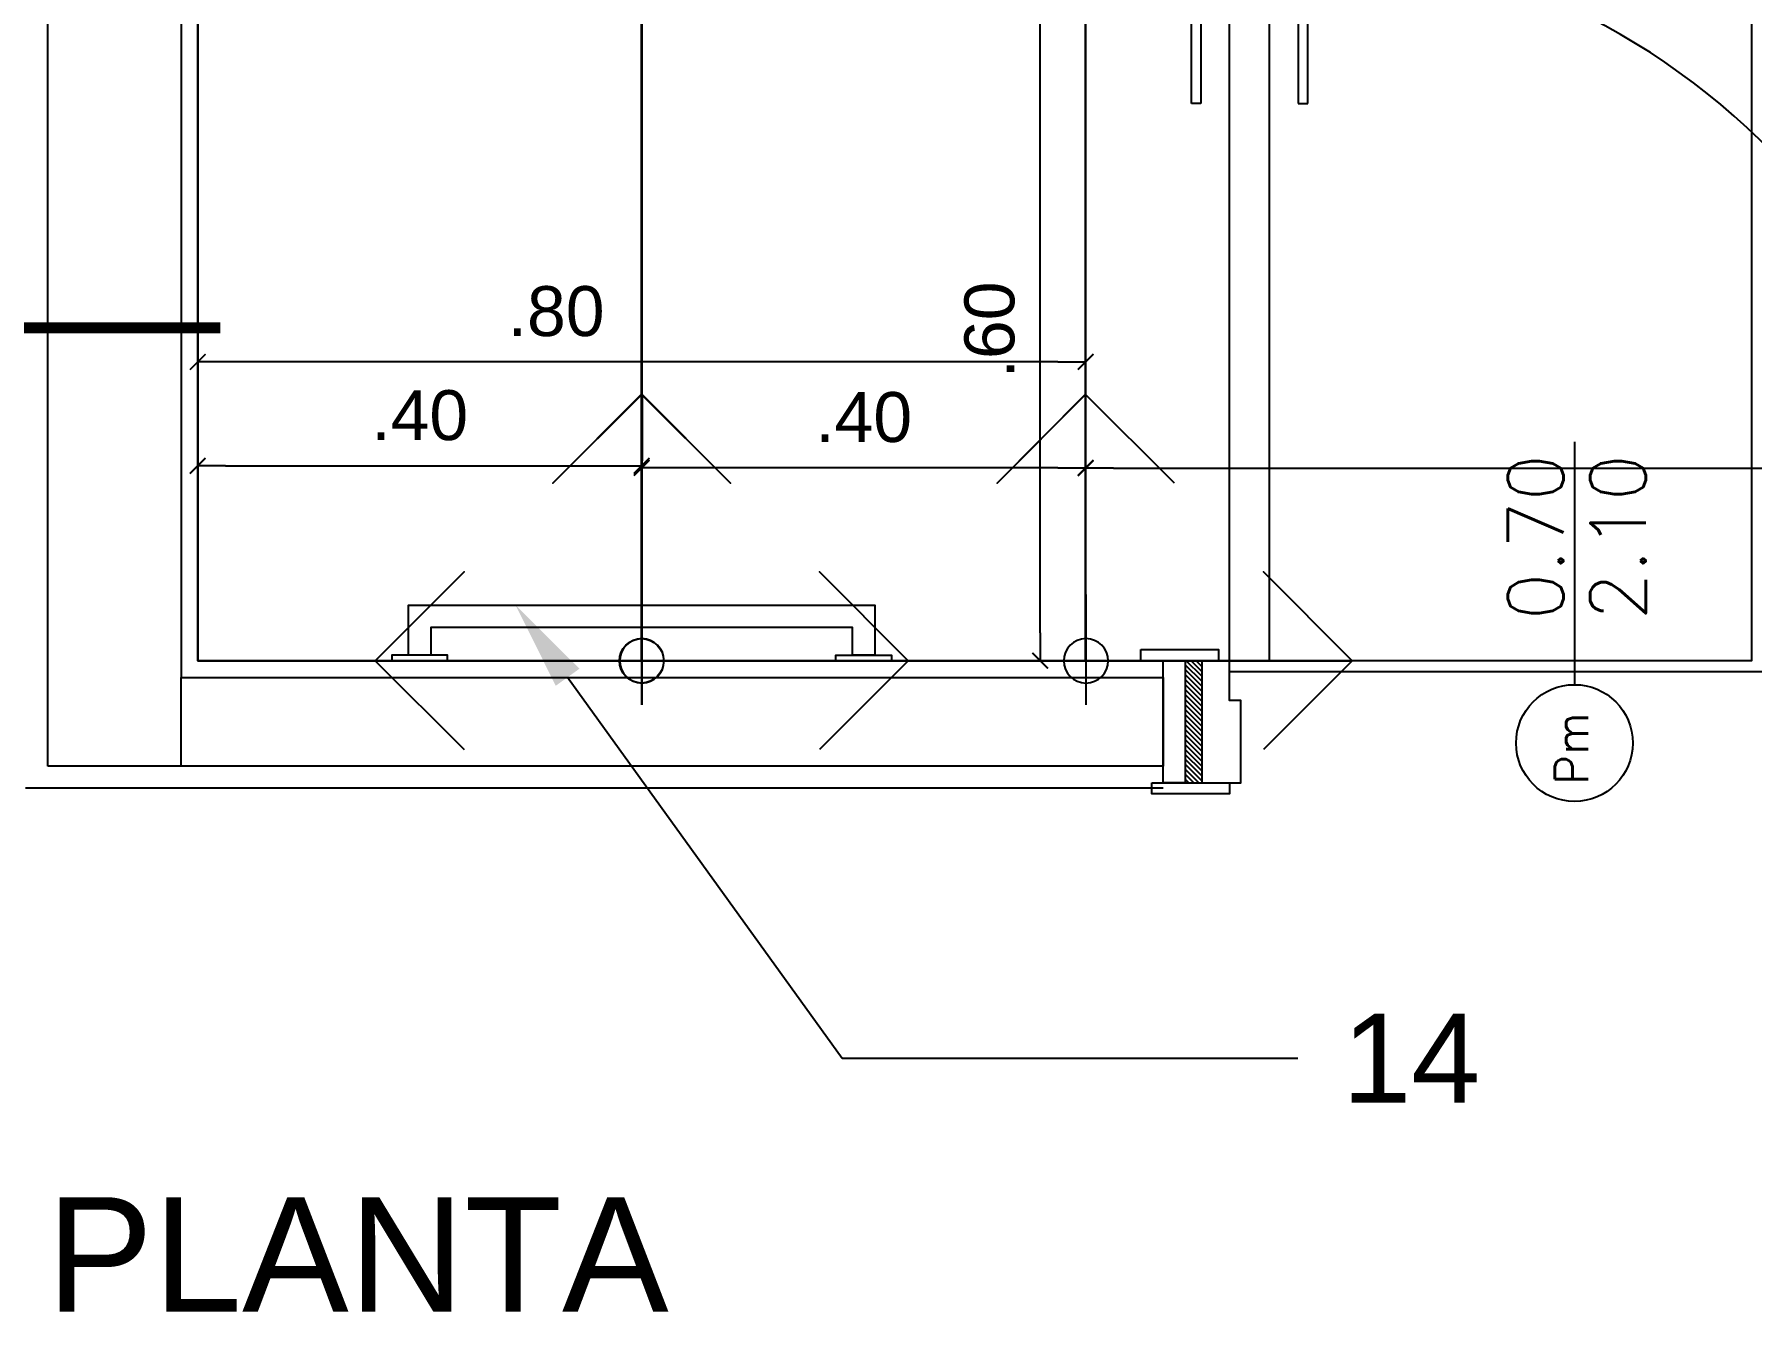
# Model space of a CAD drawing. Header units: metres. Extents: x 198 to 412, y -54 to 17.
# Drawn here: x 255.23 to 256.777, y -3.507 to -2.356 of the extents above; entities that cross this region are included whole.
import ezdxf
from ezdxf import colors
from ezdxf.entities.mleader import LeaderData, LeaderLine
from ezdxf.math import Vec2, Vec3

# ---------------------------------------------------------------- set-up
doc = ezdxf.new("R2010")
doc.units = ezdxf.units.M
doc.header["$LTSCALE"] = 10
for name, color, linetype in [('01', 1, 'Continuous'), ('A-ABERTURAS', 2, 'Continuous'), ('A-EQUIPAMIENTO FIJO', 1, 'Continuous'), ('A-MUROS', 6, 'Continuous'), ('A-Revoques', 1, 'Continuous'), ('A-TEXTOS', 2, 'Continuous'), ('Abert Nomen', 2, 'Continuous'), ('contorno', 2, 'Continuous'), ('TCOTA', 1, 'Continuous'), ('Texto', 3, 'Continuous'), ('TM-REVEST', 252, 'Continuous')]:
    doc.layers.add(name, color=color, linetype=linetype)
doc.layers.add('M-Muro hueco 11', color=131, linetype='Continuous', transparency=0.5)
doc.styles.add('ARIAL', font='arial.ttf')
doc.styles.get("Standard").update_dxf_attribs({"font": 'arial.ttf'})
doc.styles.add('T6', font='romans.shx', dxfattribs={"height": 0.06})
doc.dimstyles.new('ST-COTA-25', dxfattribs={"dimscale": 0.25, "dimtxt": 0.18, "dimasz": 0.1, "dimexe": 0.18, "dimexo": 0.0625, "dimgap": 0.09, "dimtad": 1, "dimzin": 4, "dimdsep": 46, "dimtxsty": 'ARIAL', "dimblk1": 'COTA_N', "dimblk2": 'COTA_N', "dimsah": 1, "dimcen": 0.09, "dimclrd": 8, "dimclre": 8, "dimclrt": 1, "dimadec": 0, "dimazin": 0, "dimtfac": 1, "dimtix": 1, "dimtmove": 0, "dimatfit": 3, "dimldrblk": 'COTA_N', "dimfxl": 0.18, "dimtolj": 1, "dimtzin": 0, "dimarcsym": 0})

# ---------------------------------------------------------------- blocks, each defined once
blk = doc.blocks.new('hoja 65')
for p, q in [((1.8722, 6.9573), (1.8722, 6.9907)), ((1.9082, 6.9907), (1.8722, 6.9907)), ((1.8722, 6.9573), (1.8722, 6.9907)), ((1.9082, 6.9907), (1.8722, 6.9907)), ((1.9082, 6.9573), (1.9082, 6.9907)), ((1.9082, 6.9573), (1.9082, 6.9907)), ((1.8496, 6.945), (1.869, 6.9476)), ((1.8496, 6.945), (1.869, 6.9476)), ((1.869, 6.9476), (1.869, 6.9573)), ((1.869, 6.9573), (1.8722, 6.9573)), ((1.869, 6.9476), (1.869, 6.9573)), ((1.869, 6.9573), (1.8722, 6.9573)), ((1.9115, 6.9573), (1.9082, 6.9573)), ((1.9115, 6.9573), (1.9082, 6.9573)), ((1.9115, 6.9476), (1.9115, 6.9573)), ((1.9115, 6.9476), (1.9115, 6.9573)), ((1.9308, 6.945), (1.9115, 6.9476)), ((1.9308, 6.945), (1.9115, 6.9476)), ((1.8378, 6.9321), (1.8496, 6.945)), ((1.8378, 6.9321), (1.8496, 6.945)), ((1.8378, 6.8428), (1.8378, 6.9321)), ((1.8378, 6.8428), (1.8378, 6.9321)), ((1.9427, 6.9321), (1.9308, 6.945)), ((1.9427, 6.9321), (1.9308, 6.945)), ((1.9427, 6.8428), (1.9427, 6.9321)), ((1.9427, 6.8428), (1.9427, 6.9321)), ((1.8539, 6.9299), (1.8464, 6.9283)), ((1.8539, 6.9299), (1.8464, 6.9283)), ((1.8464, 6.9283), (1.8464, 6.8428)), ((1.8464, 6.9283), (1.8464, 6.8428)), ((1.8684, 6.9272), (1.8539, 6.9299)), ((1.8684, 6.9272), (1.8539, 6.9299)), ((1.8684, 6.9175), (1.8684, 6.9272)), ((1.8684, 6.9175), (1.8684, 6.9272)), ((1.8722, 6.9175), (1.8684, 6.9175)), ((1.8722, 6.9175), (1.8684, 6.9175)), ((1.8722, 6.3407), (1.8722, 6.9175)), ((1.8722, 6.3407), (1.8722, 6.9175)), ((1.9082, 6.3407), (1.9082, 6.9175)), ((1.9082, 6.9175), (1.912, 6.9175)), ((1.9082, 6.3407), (1.9082, 6.9175)), ((1.9082, 6.9175), (1.912, 6.9175)), ((1.912, 6.9272), (1.9265, 6.9299)), ((1.912, 6.9272), (1.9265, 6.9299)), ((1.912, 6.9175), (1.912, 6.9272)), ((1.912, 6.9175), (1.912, 6.9272)), ((1.9265, 6.9299), (1.9341, 6.9283)), ((1.9265, 6.9299), (1.9341, 6.9283)), ((1.9341, 6.9283), (1.9341, 6.8428)), ((1.9341, 6.9283), (1.9341, 6.8428)), ((1.8464, 6.8428), (1.8378, 6.8428)), ((1.8464, 6.8428), (1.8378, 6.8428)), ((1.9341, 6.8428), (1.9427, 6.8428)), ((1.9341, 6.8428), (1.9427, 6.8428)), ((1.8722, 6.3407), (1.9082, 6.3407)), ((1.8722, 6.3407), (1.9082, 6.3407))]:
    blk.add_line(p, q)
blk = doc.blocks.new('A$C9029')
at = {"transparency": 33554661}
h = blk.add_hatch(dxfattribs=at)
h.set_pattern_fill('ANSI31', color=1, scale=0.001, angle=180, style=0)
h.set_pattern_definition([(135, (3010.01075, -1180.768174), (0.0022450640303, 0.0022450640303), [])])
h.paths.add_polyline_path([(0.79, 0.01), (0.79, 0.12), (0.775, 0.12), (0.775, 0.01)])
h.paths.add_polyline_path([(0.055, 0.01), (0.055, 0.12), (0.04, 0.12), (0.04, 0.01)])
for p, q in [((0.04, 0.12), (0.02, 0.12)), ((0.79, 0.12), (0.81, 0.12)), ((0.04, 0.01), (0.02, 0.01)), ((0.79, 0.01), (0.81, 0.01))]:
    blk.add_line(p, q, dxfattribs=at)
for points in [[(0, 0.13), (0.07, 0.13), (0.07, 0.12), (0, 0.12)], [(0.83, 0.13), (0.76, 0.13), (0.76, 0.12), (0.83, 0.12)], [(0.01, 0.01), (0.08, 0.01), (0.08, 0), (0.01, 0)], [(0.82, 0.01), (0.75, 0.01), (0.75, 0), (0.82, 0)]]:
    blk.add_lwpolyline(points, close=True, dxfattribs=at)
at = {"color": 0, "linetype": 'ByBlock', "transparency": 33554661}
for points in [[(0.02, 0.12), (0.04, 0.12), (0.04, 0.01), (0.02, 0.01)], [(0.055, 0.12), (0.055, 0.01), (0.09, 0.01), (0.09, 0.084), (0.08, 0.084), (0.08, 0.12)], [(0.775, 0.12), (0.775, 0.01), (0.74, 0.01), (0.74, 0.084), (0.75, 0.084), (0.75, 0.12)], [(0.79, 0.12), (0.81, 0.12), (0.81, 0.01), (0.79, 0.01)]]:
    blk.add_lwpolyline(points, close=True, dxfattribs=at)
at = {"color": 1, "transparency": 33554661}
blk.add_arc((0.1135, 0.1333), 0.6367, 358.7992, 89.7714, dxfattribs=at)
at = {"transparency": 33554661}
blk.add_blockref('hoja 65', (-1.7922, -6.2207), dxfattribs=at)
blk = doc.blocks.new('COTA_N')
for p, q in [((-1, 0), (0, 0)), ((0, 0.5), (0, -0.5))]:
    blk.add_line(p, q)
at = {"color": 3, "const_width": 0.065}
blk.add_lwpolyline([(0.141, 0.141), (0.283, 0.283), (0, 0), (-0.141, -0.141), (-0.283, -0.283)], dxfattribs=at)
blk = doc.blocks.new('*D228')
at = {"layer": 'Defpoints', "color": 0, "transparency": 16777216}
for p in [(255.3768, -2.745), (255.7768, -2.745), (255.7768, -2.745)]:
    blk.add_point(p, dxfattribs=at)
at = {"layer": 'TCOTA', "color": 8, "lineweight": -2, "transparency": 16777216}
for p, q in [((255.3768, -2.7294), (255.3768, -2.7)), ((255.7768, -2.7294), (255.7768, -2.7)), ((255.4018, -2.745), (255.7518, -2.745))]:
    blk.add_line(p, q, dxfattribs=at)
at = {"layer": 'TCOTA', "color": 8, "lineweight": -2, "transparency": 16777216, "xscale": 0.025, "yscale": 0.025, "zscale": 0.025, "rotation": 180}
blk.add_blockref('COTA_N', (255.3768, -2.745), dxfattribs=at)
at = {"layer": 'TCOTA', "color": 8, "lineweight": -2, "transparency": 16777216, "xscale": 0.025, "yscale": 0.025, "zscale": 0.025}
blk.add_blockref('COTA_N', (255.7768, -2.745), dxfattribs=at)
at = {"layer": 'TCOTA', "color": 1, "transparency": 16777216, "insert": (255.5768, -2.6996), "char_height": 0.045, "attachment_point": 5, "style": 'ARIAL'}
blk.add_mtext('\\A1;.40', dxfattribs=at)
blk = doc.blocks.new('*D229')
at = {"layer": 'Defpoints', "color": 0, "transparency": 16777216}
for p in [(255.7768, -2.6773), (256.1768, -2.6773), (255.7768, -2.7468)]:
    blk.add_point(p, dxfattribs=at)
at = {"layer": 'TCOTA', "color": 8, "lineweight": -2, "transparency": 16777216}
for p, q in [((255.7768, -2.693), (255.7768, -2.7918)), ((256.1768, -2.693), (256.1768, -2.7918)), ((256.1518, -2.7468), (255.8018, -2.7468))]:
    blk.add_line(p, q, dxfattribs=at)
at = {"layer": 'TCOTA', "color": 8, "lineweight": -2, "transparency": 16777216, "xscale": 0.025, "yscale": 0.025, "zscale": 0.025, "rotation": 180}
blk.add_blockref('COTA_N', (255.7768, -2.7468), dxfattribs=at)
at = {"layer": 'TCOTA', "color": 8, "lineweight": -2, "transparency": 16777216, "xscale": 0.025, "yscale": 0.025, "zscale": 0.025}
blk.add_blockref('COTA_N', (256.1768, -2.7468), dxfattribs=at)
at = {"layer": 'TCOTA', "color": 1, "transparency": 16777216, "insert": (255.9768, -2.7013), "char_height": 0.045, "attachment_point": 5, "style": 'ARIAL'}
blk.add_mtext('\\A1;.40', dxfattribs=at)
blk = doc.blocks.new('*D230')
at = {"layer": 'Defpoints', "color": 0, "transparency": 16777216}
for p in [(255.3768, -2.6513), (255.3768, -2.6513), (256.1768, -2.6513)]:
    blk.add_point(p, dxfattribs=at)
at = {"layer": 'TCOTA', "color": 8, "lineweight": -2, "transparency": 16777216}
for p, q in [((255.3768, -2.6357), (255.3768, -2.6063)), ((256.1518, -2.6513), (255.4018, -2.6513)), ((256.1768, -2.6669), (256.1768, -2.6963))]:
    blk.add_line(p, q, dxfattribs=at)
at = {"layer": 'TCOTA', "color": 8, "lineweight": -2, "transparency": 16777216, "xscale": 0.025, "yscale": 0.025, "zscale": 0.025, "rotation": 180}
blk.add_blockref('COTA_N', (255.3768, -2.6513), dxfattribs=at)
at = {"layer": 'TCOTA', "color": 8, "lineweight": -2, "transparency": 16777216, "xscale": 0.025, "yscale": 0.025, "zscale": 0.025}
blk.add_blockref('COTA_N', (256.1768, -2.6513), dxfattribs=at)
at = {"layer": 'TCOTA', "color": 1, "transparency": 16777216, "insert": (255.6997, -2.6058), "char_height": 0.045, "attachment_point": 5, "style": 'ARIAL'}
blk.add_mtext('\\A1;.80', dxfattribs=at)
blk = doc.blocks.new('*D255')
at = {"layer": 'Defpoints', "color": 0, "transparency": 16777216}
for p in [(256.1358, -2.3245), (256.1768, -2.3245), (256.1415, -2.9206)]:
    blk.add_point(p, dxfattribs=at)
at = {"layer": 'TCOTA', "color": 8, "lineweight": -2, "transparency": 16777216}
for p, q in [((256.1612, -2.3245), (256.0908, -2.3245)), ((256.1358, -2.8956), (256.1358, -2.3495)), ((256.1258, -2.9206), (256.0908, -2.9206))]:
    blk.add_line(p, q, dxfattribs=at)
at = {"layer": 'TCOTA', "color": 8, "lineweight": -2, "transparency": 16777216, "xscale": 0.025, "yscale": 0.025, "zscale": 0.025}
for p, rotation in [((256.1358, -2.3245), 90), ((256.1358, -2.9206), 270)]:
    blk.add_blockref('COTA_N', p, dxfattribs=dict(at, rotation=rotation))
at = {"layer": 'TCOTA', "color": 1, "transparency": 16777216, "insert": (256.0904, -2.6225), "char_height": 0.045, "attachment_point": 5, "rotation": 90, "style": 'ARIAL'}
blk.add_mtext('\\A1;.60', dxfattribs=at)
blk = doc.blocks.new('*D261')
at = {"layer": 'Defpoints', "color": 0, "transparency": 16777216}
for p in [(258.0418, -2.7471), (256.1768, -2.8138), (258.0418, -2.8138)]:
    blk.add_point(p, dxfattribs=at)
at = {"layer": 'TCOTA', "color": 8, "lineweight": -2, "transparency": 16777216}
for p, q in [((256.1768, -2.7981), (256.1768, -2.7021)), ((258.0418, -2.7981), (258.0418, -2.7021)), ((256.2018, -2.7471), (258.0168, -2.7471))]:
    blk.add_line(p, q, dxfattribs=at)
at = {"layer": 'TCOTA', "color": 8, "lineweight": -2, "transparency": 16777216, "xscale": 0.025, "yscale": 0.025, "zscale": 0.025, "rotation": 180}
blk.add_blockref('COTA_N', (256.1768, -2.7471), dxfattribs=at)
at = {"layer": 'TCOTA', "color": 8, "lineweight": -2, "transparency": 16777216, "xscale": 0.025, "yscale": 0.025, "zscale": 0.025}
blk.add_blockref('COTA_N', (258.0418, -2.7471), dxfattribs=at)
at = {"layer": 'TCOTA', "color": 1, "transparency": 16777216, "insert": (257.1093, -2.7016), "char_height": 0.045, "attachment_point": 5, "style": 'ARIAL'}
blk.add_mtext('\\A1;1.87', dxfattribs=at)
blk = doc.blocks.new('dsdadaaa')
at = {"layer": 'contorno', "color": 1}
for p, q in [((338.3528, -127.3552), (338.3528, -127.2752)), ((338.3929, -127.3151), (338.3129, -127.3151))]:
    blk.add_line(p, q, dxfattribs=at)
at = {"layer": 'contorno', "color": 3}
blk.add_lwpolyline([(338.4328, -127.4751), (338.3525, -127.5549), (338.2728, -127.4751), (338.3523, -127.5551), (338.3528, -127.3151), (338.5928, -127.3151), (338.5128, -127.3951), (338.5928, -127.3151), (338.5128, -127.2351)], dxfattribs=at)
at = {"layer": 'contorno', "color": 1}
blk.add_circle((338.3529, -127.315), 0.02, dxfattribs=at)

msp = doc.modelspace()

# ---------------------------------------------------------------- linework, layer by layer
at = {"layer": '01'}
for points in [[(255.9668, -2.9156), (255.9668, -2.8906), (255.5868, -2.8906), (255.5868, -2.9156), (255.5668, -2.9156), (255.5668, -2.8706), (255.9868, -2.8706), (255.9868, -2.9156), (255.9668, -2.9156)], [(255.5518, -2.9206), (255.6018, -2.9206), (255.6018, -2.9156), (255.5518, -2.9156), (255.5518, -2.9206)], [(256.0018, -2.9206), (255.9518, -2.9206), (255.9518, -2.9156), (256.0018, -2.9156), (256.0018, -2.9206)]]:
    msp.add_lwpolyline(points, dxfattribs=at)
at = {"layer": 'A-EQUIPAMIENTO FIJO'}
msp.add_line((256.1768, -2.9206), (256.2465, -2.9206), dxfattribs=at)
msp.add_lwpolyline([(255.3768, -1.7229), (255.3768, -2.9206), (256.1768, -2.9206), (256.1768, -1.7229), (255.3768, -1.7229)], dxfattribs=at)
at = {"layer": 'A-MUROS'}
for p, q in [((255.2418, -3.0156), (255.2418, -1.4045)), ((255.3618, -1.7029), (255.3618, -2.9356)), ((255.3618, -2.9356), (256.2465, -2.9356)), ((256.2465, -2.9356), (256.2465, -3.0156)), ((256.2465, -3.0156), (255.2418, -3.0156))]:
    msp.add_line(p, q, dxfattribs=at)
at = {"layer": 'A-Revoques'}
for p, q in [((255.3768, -2.9206), (255.3768, -1.7229)), ((256.2465, -3.0356), (255.2218, -3.0356))]:
    msp.add_line(p, q, dxfattribs=at)
at = {"layer": 'Abert Nomen'}
msp.add_line((256.6172, -2.7233), (256.6172, -2.9422), dxfattribs=at)
msp.add_circle((256.6172, -2.9948), 0.0526, dxfattribs=at)
at = {"layer": 'M-Muro hueco 11', "transparency": 33554534}
msp.add_lwpolyline([(255.3618, -2.9356), (256.2465, -2.9356), (256.2465, -3.0156), (255.3618, -3.0156)], close=True, dxfattribs=at)
at = {"layer": 'TCOTA'}
msp.add_line((255.6018, -2.9206), (255.9518, -2.9206), dxfattribs=at)
at = {"layer": 'Texto', "color": 251, "const_width": 0.01}
msp.add_lwpolyline([(254.8207, -2.6205), (255.3973, -2.6205)], dxfattribs=at)
at = {"layer": 'TM-REVEST'}
msp.add_line((256.9765, -2.9306), (256.3065, -2.9306), dxfattribs=at)
for points in [[(255.3769, -2.9206), (255.3769, -2.3206), (255.7769, -2.3206), (255.7769, -2.9206), (255.3769, -2.9206)], [(255.7768, -2.9206), (255.7768, -2.3206), (256.1768, -2.3206), (256.1768, -2.9206), (255.5768, -2.9206)], [(256.1768, -2.9206), (256.1768, -2.3206), (256.7768, -2.3206), (256.7768, -2.9206), (256.1768, -2.9206)]]:
    msp.add_lwpolyline(points, dxfattribs=at)

# ---------------------------------------------------------------- block references
at = {"layer": 'A-ABERTURAS', "transparency": 33554661}
msp.add_blockref('A$C9029', (256.2265, -3.0406), dxfattribs=at)
at = {"layer": 'contorno', "rotation": 180}
msp.add_blockref('dsdadaaa', (594.1296, -130.2357), dxfattribs=at)
at = {"layer": 'contorno', "xscale": -1, "rotation": 180}
for p in [(-82.5759, -130.2357), (-82.1758, -130.2357)]:
    msp.add_blockref('dsdadaaa', p, dxfattribs=at)

# ---------------------------------------------------------------- texts
at = {"layer": 'A-TEXTOS'}
msp.add_text('PLANTA', height=0.10318, dxfattribs=at).set_placement((255.2405, -3.5073))
at = {"layer": 'Abert Nomen', "style": 'T6'}
for s, height, p in [('0.70', 0.05, (256.6072, -2.8842)), ('2.10', 0.05, (256.6814, -2.8842)), ('Pm', 0.03, (256.6296, -3.0326))]:
    msp.add_text(s, height=height, rotation=90, dxfattribs=at).set_placement(p)

# ---------------------------------------------------------------- dimensions: what is measured, and where the dimension line sits
at = {"layer": 'TCOTA'}
dim = msp.add_linear_dim(base=(256.1358, -2.3245), p1=(256.1415, -2.9206), p2=(256.1768, -2.3245), angle=90, dimstyle='ST-COTA-25', dxfattribs=at)
dim.commit()
dim.dimension.update_dxf_attribs({"geometry": '*D255', "text_midpoint": (256.0904, -2.6225)})
dim = msp.add_linear_dim(base=(255.3768, -2.6513), p1=(256.1768, -2.6513), p2=(255.3768, -2.6513), dimstyle='ST-COTA-25', dxfattribs=at)
dim.commit()
dim.dimension.update_dxf_attribs({"geometry": '*D230', "text_midpoint": (255.6997, -2.6513), "dimtype": 160})
for base, p1, p2, picture, middle in [((255.7768, -2.745), (255.3768, -2.745), (255.7768, -2.745), '*D228', (255.5768, -2.6996)), ((255.7768, -2.7468), (256.1768, -2.6773), (255.7768, -2.6773), '*D229', (255.9768, -2.7013)), ((258.04185, -2.74712), (256.17684, -2.81377), (258.04185, -2.81377), '*D261', (257.10934, -2.70165))]:
    dim = msp.add_linear_dim(base=base, p1=p1, p2=p2, dimstyle='ST-COTA-25', dxfattribs=at)
    dim.commit()
    dim.dimension.update_dxf_attribs({"geometry": picture, "text_midpoint": middle})

# ---------------------------------------------------------------- leaders
at = {"layer": 'A-TEXTOS'}
ml = msp.add_multileader_mtext('Standard', dxfattribs=at)
ml.set_content('14', color=256, style='ARIAL')
ml.set_leader_properties(color=1)
ml.build(insert=Vec2(0, 0))
ml.multileader.update_dxf_attribs({"has_text_frame": 1, "arrow_head_size": 0.08, "scale": 0.02})
ctx = ml.context
ctx.base_point, ctx.scale, ctx.char_height, ctx.arrow_head_size, ctx.landing_gap_size, ctx.plane_origin = Vec3(256.368, -3.2788), 0.02, 0.08, 0.08, 0.04, Vec3(255.5104, -3.2788)
notes = []
notes.append((ctx, [(0, (1, 1, 0), (255.9573, -3.2788), (1, 0), 0.4107, [(0, [(255.6633, -2.8706)], 0, [])])]))
ctx.mtext.insert, ctx.mtext.flow_direction = Vec3(256.408, -3.2388), 5
for ctx, leaders in notes:
    for number, flags, end, landing, length, lines in leaders:
        leader = LeaderData()
        leader.index, (leader.has_last_leader_line, leader.has_dogleg_vector, leader.attachment_direction) = number, flags
        leader.last_leader_point, leader.dogleg_vector, leader.dogleg_length = Vec3(end), Vec3(landing), length
        for number, points, colour, breaks in lines:
            line = LeaderLine()
            line.index, line.vertices, line.color, line.breaks = number, Vec3.list(points), colors.encode_raw_color(colour), breaks
            leader.lines.append(line)
        ctx.leaders.append(leader)

doc.saveas('drawing.dxf')
